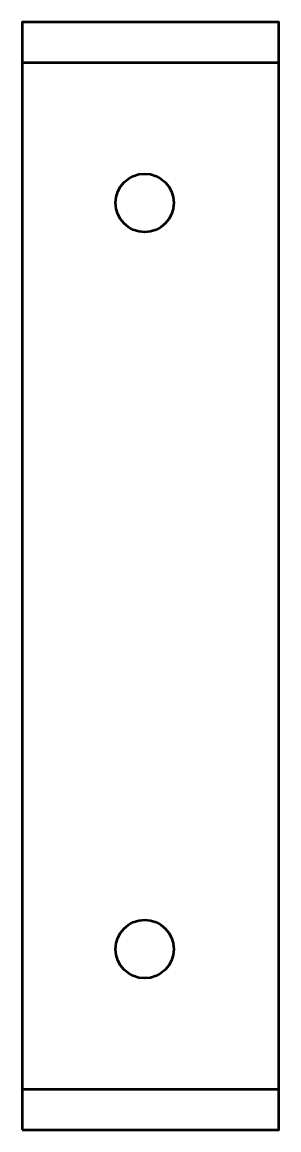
# Model space of a CAD drawing. Header units: centimetres. Extents: x -1.1 to 1.1, y -4.75 to 4.75.
import ezdxf

# ---------------------------------------------------------------- set-up
doc = ezdxf.new("R2010")
doc.units = ezdxf.units.CM
doc.header["$MEASUREMENT"] = 0
doc.layers.add('Layer 1', color=7, linetype='Continuous')

msp = doc.modelspace()

# ---------------------------------------------------------------- linework, layer by layer
at = {"layer": 'Layer 1', "lineweight": 53}
msp.add_lwpolyline([(-1.10001, -4.75001), (1.09999, -4.75001), (1.09999, 4.74999), (-1.10001, 4.74999), (-1.10001, -4.75001)], close=True, dxfattribs=at)
at = {"layer": 'Layer 1', "color": 4, "lineweight": 53}
msp.add_lwpolyline([(-1.10001, -4.40001), (1.09999, -4.40001), (1.09999, 4.39999), (-1.10001, 4.39999), (-1.10001, -4.40001)], close=True, dxfattribs=at)
at = {"layer": 'Layer 1', "lineweight": 53}
for centre in [(-0.05, 3.2), (-0.05, -3.2)]:
    msp.add_ellipse(centre, major_axis=(0, 0.25), ratio=1, dxfattribs=at)

doc.saveas('drawing.dxf')
